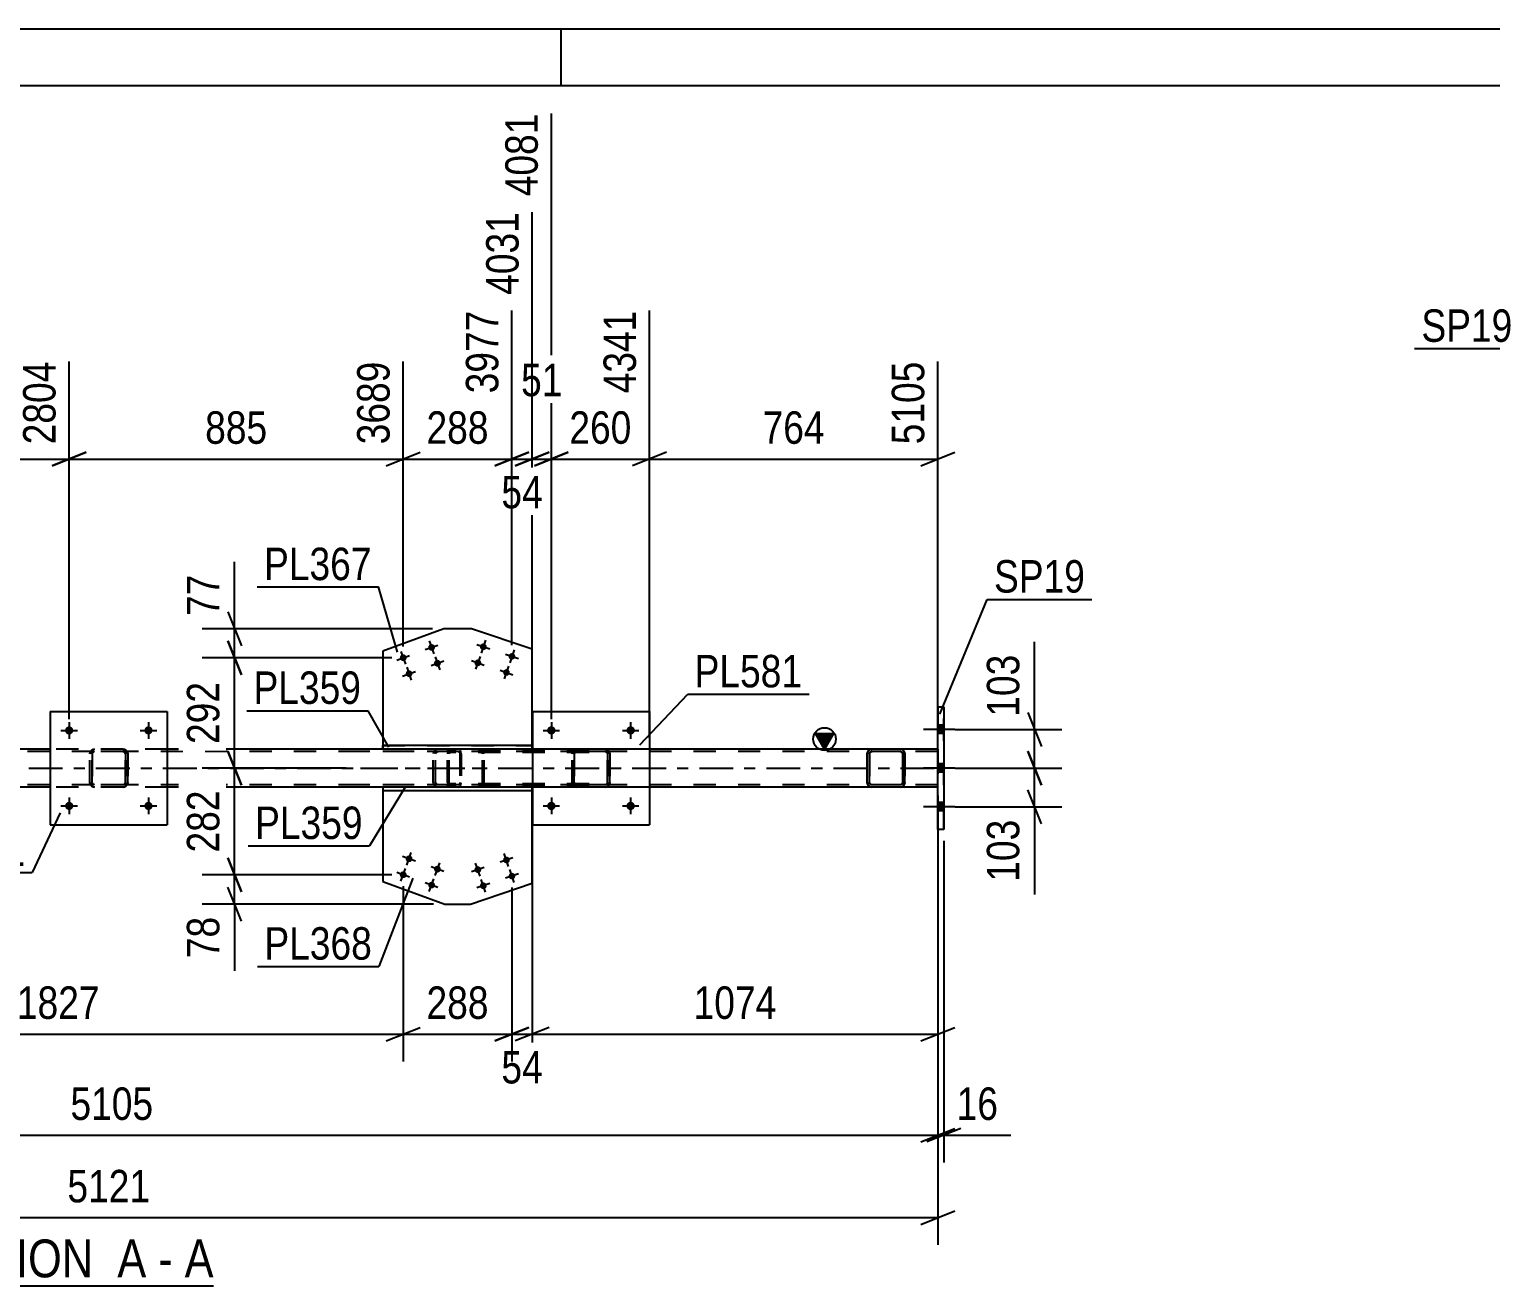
# Model space of a CAD drawing. Header units: millimetres. Extents: x 0 to 594, y 0 to 420.
# Drawn here: x 127 to 256.1, y 309.1 to 420 of the extents above; entities that cross this region are included whole.
import ezdxf

# ---------------------------------------------------------------- set-up
doc = ezdxf.new("R2010")
doc.units = ezdxf.units.MM
doc.linetypes.add('DXK_LINE_DOT2', pattern=[3.9198, 1.9599, -1.9599])
doc.linetypes.add('DXK_LINE_DOT3', pattern=[5.9187, 2.979, -0.9799, 0.9799, -0.9799])
doc.styles.add('Arial Narrow', font='ARIALN.TTF', dxfattribs={"height": 0.2})

# ---------------------------------------------------------------- blocks, each defined once
blk = doc.blocks.new('Unknown-570345727-1133')
at = {"color": 5, "linetype": 'Continuous'}
for p, q in [((594, 420), (0, 420)), ((174, 415), (174, 420)), ((589, 415), (5, 415))]:
    blk.add_line(p, q, dxfattribs=at)
blk = doc.blocks.new('Unknown-570345727-11 - 4270')
at = {"color": 6, "linetype": 'Continuous'}
blk.add_line((115.66, 309.05), (143.3, 309.05), dxfattribs=at)
at = {"color": 0, "linetype": 'Continuous'}
for points in [[(133.76, 309.8), (133.76, 313.3), (115.66, 313.3), (115.66, 309.8)], [(137.37, 309.8), (137.37, 313.3), (134.81, 313.3), (134.81, 309.8)], [(139.7, 309.8), (139.7, 313.3), (138.42, 313.3), (138.42, 309.8)], [(143.3, 309.8), (143.3, 313.3), (140.75, 313.3), (140.75, 309.8)]]:
    blk.add_wipeout(points, dxfattribs=at)
at = {"color": 7, "linetype": 'Continuous', "style": 'Arial Narrow'}
for s, p in [('SECTION ', (115.66, 309.8)), ('A', (134.81, 309.8)), ('A', (140.75, 309.8)), ('-', (138.42, 309.8))]:
    blk.add_text(s, height=3.34, dxfattribs=at).set_placement(p)
blk = doc.blocks.new('Bolt-570345727-4404 - 4270')
at = {"linetype": 'Continuous'}
for points in [[(173.49, 351.42, -1), (172.75, 351.42, -1)], [(180.49, 351.42, -1), (179.75, 351.42, -1)]]:
    blk.add_hatch(color=1, dxfattribs=at).paths.add_polyline_path(points)
at = {"color": 1, "linetype": 'Continuous'}
for p, q in [((172.39, 351.42), (173.85, 351.42)), ((173.12, 352.16), (173.12, 350.69)), ((179.39, 351.42), (180.85, 351.42)), ((180.12, 352.16), (180.12, 350.69))]:
    blk.add_line(p, q, dxfattribs=at)
blk = doc.blocks.new('Bolt-570345727-4339 - 4270')
at = {"linetype": 'Continuous'}
for points in [[(167.4, 365.38, -1), (166.83, 365.57, -1)], [(166.92, 363.96, -1), (166.35, 364.15, -1)], [(169.92, 364.53, -1), (169.36, 364.72, -1)], [(169.44, 363.11, -1), (168.88, 363.3, -1)]]:
    blk.add_hatch(color=1, dxfattribs=at).paths.add_polyline_path(points)
at = {"color": 1, "linetype": 'Continuous'}
for p, q in [((166.55, 365.67), (167.68, 365.29)), ((167.31, 366.05), (166.92, 364.91)), ((169.83, 365.19), (169.45, 364.06)), ((166.07, 364.25), (167.2, 363.86)), ((166.83, 364.62), (166.44, 363.49)), ((169.07, 364.82), (170.21, 364.43)), ((168.59, 363.4), (169.73, 363.01)), ((169.35, 363.77), (168.97, 362.64))]:
    blk.add_line(p, q, dxfattribs=at)
blk = doc.blocks.new('Bolt-570345727-4344 - 4270')
at = {"linetype": 'Continuous'}
for points in [[(130.92, 351.42, -1), (130.19, 351.42, -1)], [(137.92, 351.42, -1), (137.19, 351.42, -1)]]:
    blk.add_hatch(color=1, dxfattribs=at).paths.add_polyline_path(points)
at = {"color": 1, "linetype": 'Continuous'}
for p, q in [((129.82, 351.42), (131.29, 351.42)), ((130.55, 352.16), (130.55, 350.69)), ((136.82, 351.42), (138.29, 351.42)), ((137.55, 352.16), (137.55, 350.69))]:
    blk.add_line(p, q, dxfattribs=at)
blk = doc.blocks.new('Bolt-570345727-4338 - 4270')
at = {"linetype": 'Continuous'}
for points in [[(207.78, 357.81), (207.78, 358.54), (207.24, 358.54), (207.24, 357.81)], [(207.78, 357.81), (207.78, 358.54), (207.24, 358.54), (207.24, 357.81)], [(207.78, 357.81), (207.78, 358.54), (207.24, 358.54), (207.24, 357.81)], [(207.78, 354.39), (207.78, 355.13), (207.24, 355.13), (207.24, 354.39)], [(207.78, 354.39), (207.78, 355.13), (207.24, 355.13), (207.24, 354.39)], [(207.78, 350.98), (207.78, 351.71), (207.24, 351.71), (207.24, 350.98)], [(207.78, 350.98), (207.78, 351.71), (207.24, 351.71), (207.24, 350.98)], [(207.78, 350.98), (207.78, 351.71), (207.24, 351.71), (207.24, 350.98)]]:
    blk.add_hatch(color=1, dxfattribs=at).paths.add_polyline_path(points)
at = {"color": 1, "linetype": 'Continuous'}
for p, q in [((208.74, 358.18), (205.98, 358.18)), ((208.74, 358.18), (205.98, 358.18)), ((208.74, 358.18), (205.98, 358.18)), ((207.78, 358.54), (207.24, 358.54)), ((207.78, 358.54), (207.24, 358.54)), ((207.78, 358.54), (207.24, 358.54)), ((207.78, 357.81), (207.24, 357.81)), ((207.78, 357.81), (207.24, 357.81)), ((207.78, 357.81), (207.24, 357.81)), ((207.78, 355.13), (207.24, 355.13)), ((207.78, 355.13), (207.24, 355.13)), ((208.74, 354.76), (205.98, 354.76)), ((208.74, 354.76), (205.98, 354.76)), ((207.78, 354.39), (207.24, 354.39)), ((207.78, 354.39), (207.24, 354.39)), ((208.74, 351.34), (205.98, 351.34)), ((208.74, 351.34), (205.98, 351.34)), ((208.74, 351.34), (205.98, 351.34)), ((207.78, 351.71), (207.24, 351.71)), ((207.78, 351.71), (207.24, 351.71)), ((207.78, 351.71), (207.24, 351.71)), ((207.78, 350.98), (207.24, 350.98)), ((207.78, 350.98), (207.24, 350.98)), ((207.78, 350.98), (207.24, 350.98))]:
    blk.add_line(p, q, dxfattribs=at)
blk = doc.blocks.new('Part-570345727-4314 - 4270')
at = {"linetype": 'Continuous'}
blk.add_hatch(color=2, dxfattribs=at).paths.add_polyline_path([(197.24, 356.43), (196.44, 357.83), (198.04, 357.83)])
at = {"color": 2, "linetype": 'Continuous'}
for p, q in [((197.24, 356.43), (196.44, 357.83)), ((196.44, 357.83), (198.04, 357.83)), ((198.04, 357.83), (197.24, 356.43)), ((128.89, 356.43), (99.04, 356.43)), ((158.24, 356.43), (139.22, 356.43)), ((171.45, 356.43), (171.43, 356.43)), ((207.24, 356.43), (181.79, 356.43)), ((128.89, 353.09), (99.16, 353.09)), ((158.24, 353.09), (139.22, 353.09)), ((171.45, 353.09), (171.43, 353.09)), ((201.4, 353.09), (181.79, 353.09)), ((207.24, 353.09), (203.95, 353.09))]:
    blk.add_line(p, q, dxfattribs=at)
at = {"color": 7, "linetype": 'DXK_LINE_DOT2'}
for p, q in [((207.24, 356.23), (79.65, 356.23)), ((139.22, 356.43), (128.89, 356.43)), ((207.24, 356.43), (158.24, 356.43)), ((181.79, 356.43), (171.45, 356.43)), ((207.24, 353.21), (207.24, 356.43)), ((207.24, 356.43), (207.24, 356.43)), ((207.24, 356.43), (207.24, 356.4)), ((207.24, 356.4), (207.24, 356.31)), ((207.24, 353.09), (207.24, 356.31)), ((207.24, 353.31), (207.24, 356.23)), ((207.24, 356.23), (207.24, 356.23)), ((207.24, 356.21), (207.24, 356.23)), ((207.24, 356.21), (207.24, 353.29)), ((207.24, 353.29), (79.65, 353.29)), ((139.22, 353.09), (128.89, 353.09)), ((207.24, 353.09), (158.24, 353.09)), ((181.79, 353.09), (171.45, 353.09)), ((203.95, 353.09), (201.4, 353.09)), ((207.24, 353.29), (207.24, 353.31)), ((207.24, 353.29), (207.24, 353.29)), ((207.24, 353.12), (207.24, 353.21)), ((207.24, 353.09), (207.24, 353.12)), ((207.24, 353.09), (207.24, 353.09))]:
    blk.add_line(p, q, dxfattribs=at)
at = {"color": 7, "linetype": 'DXK_LINE_DOT3'}
blk.add_line((79.65, 354.76), (207.24, 354.76), dxfattribs=at)
at = {"color": 2, "linetype": 'Continuous'}
blk.add_circle((197.24, 357.33), 1, dxfattribs=at)
blk = doc.blocks.new('Bolt-570345727-4405 - 4270')
at = {"linetype": 'Continuous'}
for points in [[(173.49, 358.09, -1), (172.75, 358.09, -1)], [(180.49, 358.09, -1), (179.75, 358.09, -1)]]:
    blk.add_hatch(color=1, dxfattribs=at).paths.add_polyline_path(points)
at = {"color": 1, "linetype": 'Continuous'}
for p, q in [((173.12, 358.82), (173.12, 357.36)), ((180.12, 358.82), (180.12, 357.36)), ((172.39, 358.09), (173.85, 358.09)), ((179.39, 358.09), (180.85, 358.09))]:
    blk.add_line(p, q, dxfattribs=at)
blk = doc.blocks.new('Part-570345727-4334 - 4270')
at = {"color": 2, "linetype": 'Continuous'}
for p, q in [((158.24, 352.76), (158.24, 344.76)), ((171.43, 344.6), (171.43, 352.76)), ((158.24, 344.76), (163.73, 342.76)), ((165.97, 342.76), (171.43, 344.6)), ((163.73, 342.76), (165.97, 342.76))]:
    blk.add_line(p, q, dxfattribs=at)
at = {"color": 7, "linetype": 'DXK_LINE_DOT2'}
blk.add_line((171.43, 352.76), (158.24, 352.76), dxfattribs=at)
blk = doc.blocks.new('Part-570345727-4403 - 4270')
at = {"color": 2, "linetype": 'Continuous'}
for p, q in [((171.45, 359.76), (171.45, 349.76)), ((171.45, 359.76), (181.79, 359.76)), ((181.79, 359.76), (181.79, 349.76)), ((171.45, 349.76), (181.79, 349.76))]:
    blk.add_line(p, q, dxfattribs=at)
blk = doc.blocks.new('Bolt-570345727-4340 - 4270')
at = {"linetype": 'Continuous'}
for points in [[(166.35, 345.7, -1), (166.92, 345.89, -1)], [(168.88, 346.55, -1), (169.44, 346.75, -1)], [(166.83, 344.28, -1), (167.4, 344.47, -1)], [(169.36, 345.13, -1), (169.92, 345.32, -1)]]:
    blk.add_hatch(color=1, dxfattribs=at).paths.add_polyline_path(points)
at = {"color": 1, "linetype": 'Continuous'}
for p, q in [((169.35, 346.08), (168.97, 347.22)), ((167.2, 345.99), (166.07, 345.6)), ((166.83, 345.23), (166.44, 346.36)), ((169.73, 346.84), (168.59, 346.46)), ((169.83, 344.66), (169.45, 345.8)), ((167.68, 344.57), (166.55, 344.18)), ((167.31, 343.81), (166.92, 344.94)), ((170.21, 345.42), (169.07, 345.04))]:
    blk.add_line(p, q, dxfattribs=at)
blk = doc.blocks.new('Part-570345727-4398 - 4270')
at = {"color": 7, "linetype": 'DXK_LINE_DOT2'}
for p, q in [((174.95, 356.02), (174.98, 356.18)), ((174.98, 356.18), (174.95, 356.02)), ((175.15, 356.02), (175.17, 356.1)), ((175.17, 356.1), (175.15, 356.02)), ((175.17, 356.1), (175.21, 356.17)), ((175.21, 356.17), (175.17, 356.1)), ((175.2, 356.39), (175.35, 356.42)), ((175.35, 356.42), (175.2, 356.39)), ((175.21, 356.17), (175.28, 356.21)), ((175.28, 356.21), (175.21, 356.17)), ((175.35, 356.22), (175.28, 356.21)), ((177.89, 356.42), (175.35, 356.42)), ((177.89, 356.22), (175.35, 356.22)), ((177.89, 356.42), (178.04, 356.39)), ((178.04, 356.39), (177.89, 356.42)), ((177.89, 356.22), (177.96, 356.21)), ((177.96, 356.21), (178.03, 356.17)), ((178.03, 356.17), (177.96, 356.21)), ((178.03, 356.17), (178.07, 356.1)), ((178.07, 356.1), (178.03, 356.17)), ((178.07, 356.1), (178.09, 356.02)), ((178.09, 356.02), (178.07, 356.1)), ((178.26, 356.18), (178.29, 356.02)), ((178.29, 356.02), (178.26, 356.18)), ((174.95, 353.49), (174.95, 356.02)), ((174.95, 356.02), (174.95, 356.02)), ((174.95, 353.49), (174.95, 356.02)), ((175.15, 353.49), (175.15, 356.02)), ((175.15, 356.02), (175.15, 356.02)), ((175.15, 356.02), (175.15, 353.49)), ((178.09, 353.49), (178.09, 356.02)), ((178.09, 356.02), (178.09, 356.02)), ((178.09, 356.02), (178.09, 353.49)), ((178.29, 353.49), (178.29, 356.02)), ((178.29, 356.02), (178.29, 356.02)), ((178.29, 356.02), (178.29, 353.49)), ((174.95, 353.49), (174.95, 353.49)), ((174.98, 353.34), (174.95, 353.49)), ((174.95, 353.49), (174.98, 353.34)), ((175.15, 353.49), (175.15, 353.49)), ((175.17, 353.41), (175.15, 353.49)), ((175.15, 353.49), (175.17, 353.41)), ((175.21, 353.35), (175.17, 353.41)), ((175.17, 353.41), (175.21, 353.35)), ((175.35, 353.09), (175.2, 353.12)), ((175.2, 353.12), (175.35, 353.09)), ((175.28, 353.31), (175.21, 353.35)), ((175.21, 353.35), (175.28, 353.31)), ((175.35, 353.29), (175.28, 353.31)), ((177.89, 353.29), (175.35, 353.29)), ((177.89, 353.09), (175.35, 353.09)), ((177.96, 353.31), (177.89, 353.29)), ((178.04, 353.12), (177.89, 353.09)), ((177.89, 353.09), (178.04, 353.12)), ((178.03, 353.35), (177.96, 353.31)), ((177.96, 353.31), (178.03, 353.35)), ((178.07, 353.41), (178.03, 353.35)), ((178.03, 353.35), (178.07, 353.41)), ((178.09, 353.49), (178.07, 353.41)), ((178.07, 353.41), (178.09, 353.49)), ((178.09, 353.49), (178.09, 353.49)), ((178.29, 353.49), (178.26, 353.34)), ((178.26, 353.34), (178.29, 353.49)), ((178.29, 353.49), (178.29, 353.49))]:
    blk.add_line(p, q, dxfattribs=at)
at = {"color": 7, "linetype": 'DXK_LINE_DOT3'}
blk.add_line((176.62, 354.76), (176.62, 354.76), dxfattribs=at)
at = {"color": 7, "linetype": 'DXK_LINE_DOT2'}
for centre, start, end in [((175.35, 356.02), 112.5, 157.5), ((175.35, 356.02), 112.5, 157.5), ((177.89, 356.02), 22.5, 67.5), ((177.89, 356.02), 22.5, 67.5), ((175.35, 353.49), 202.5, 247.5), ((175.35, 353.49), 202.5, 247.5), ((177.89, 353.49), 292.5, 337.5), ((177.89, 353.49), 292.5, 337.5)]:
    blk.add_arc(centre, 0.4, start, end, dxfattribs=at)
blk = doc.blocks.new('Bolt-570345727-4341 - 4270')
at = {"linetype": 'Continuous'}
for points in [[(162.83, 365.52, -1), (162.27, 365.32, -1)], [(160.33, 364.61, -1), (159.76, 364.41, -1)], [(163.35, 364.12, -1), (162.78, 363.91, -1)], [(160.84, 363.2, -1), (160.28, 363, -1)]]:
    blk.add_hatch(color=1, dxfattribs=at).paths.add_polyline_path(points)
at = {"color": 1, "linetype": 'Continuous'}
for p, q in [((161.99, 365.22), (163.11, 365.63)), ((162.34, 365.99), (162.75, 364.86)), ((159.48, 364.3), (160.61, 364.71)), ((159.84, 365.07), (160.25, 363.94)), ((162.5, 363.81), (163.63, 364.22)), ((162.86, 364.58), (163.27, 363.45)), ((159.99, 362.89), (161.12, 363.3)), ((160.35, 363.66), (160.76, 362.54))]:
    blk.add_line(p, q, dxfattribs=at)
blk = doc.blocks.new('Bolt-570345727-4342 - 4270')
at = {"linetype": 'Continuous'}
for points in [[(160.28, 346.86, -1), (160.84, 346.65, -1)], [(162.78, 345.94, -1), (163.35, 345.74, -1)], [(159.76, 345.45, -1), (160.33, 345.24, -1)], [(162.27, 344.53, -1), (162.83, 344.33, -1)]]:
    blk.add_hatch(color=1, dxfattribs=at).paths.add_polyline_path(points)
at = {"color": 1, "linetype": 'Continuous'}
for p, q in [((160.35, 346.19), (160.76, 347.32)), ((159.84, 344.78), (160.25, 345.91)), ((161.12, 346.55), (159.99, 346.96)), ((163.63, 345.63), (162.5, 346.05)), ((162.86, 345.28), (163.27, 346.4)), ((160.61, 345.14), (159.48, 345.55)), ((163.11, 344.23), (161.99, 344.64)), ((162.34, 343.87), (162.75, 344.99))]:
    blk.add_line(p, q, dxfattribs=at)
blk = doc.blocks.new('Bolt-570345727-4343 - 4270')
at = {"linetype": 'Continuous'}
for points in [[(130.92, 358.09, -1), (130.19, 358.09, -1)], [(137.92, 358.09, -1), (137.19, 358.09, -1)]]:
    blk.add_hatch(color=1, dxfattribs=at).paths.add_polyline_path(points)
at = {"color": 1, "linetype": 'Continuous'}
for p, q in [((130.55, 358.82), (130.55, 357.36)), ((137.55, 358.82), (137.55, 357.36)), ((129.82, 358.09), (131.29, 358.09)), ((136.82, 358.09), (138.29, 358.09))]:
    blk.add_line(p, q, dxfattribs=at)
blk = doc.blocks.new('Part-570345727-4356 - 4270')
at = {"color": 2, "linetype": 'Continuous'}
for p, q in [((201.04, 356.18), (201.01, 356.02)), ((201.21, 356.02), (201.22, 356.1)), ((201.22, 356.1), (201.26, 356.17)), ((201.41, 356.42), (201.25, 356.39)), ((201.26, 356.17), (201.33, 356.21)), ((201.33, 356.21), (201.41, 356.22)), ((203.94, 356.42), (201.41, 356.42)), ((203.94, 356.22), (201.41, 356.22)), ((204.09, 356.39), (203.94, 356.42)), ((203.94, 356.22), (204.02, 356.21)), ((204.02, 356.21), (204.08, 356.17)), ((204.08, 356.17), (204.12, 356.1)), ((204.12, 356.1), (204.14, 356.02)), ((204.34, 356.02), (204.31, 356.18)), ((201.01, 353.49), (201.01, 356.02)), ((201.01, 356.02), (201.01, 356.02)), ((201.21, 353.49), (201.21, 356.02)), ((201.21, 356.02), (201.21, 356.02)), ((204.14, 353.49), (204.14, 356.02)), ((204.14, 356.02), (204.14, 356.02)), ((204.34, 353.49), (204.34, 356.02)), ((204.34, 356.02), (204.34, 356.02)), ((201.01, 353.49), (201.01, 353.49)), ((201.01, 353.49), (201.04, 353.34)), ((201.21, 353.49), (201.21, 353.49)), ((201.22, 353.41), (201.21, 353.49)), ((201.26, 353.35), (201.22, 353.41)), ((201.25, 353.12), (201.41, 353.09)), ((201.33, 353.31), (201.26, 353.35)), ((201.41, 353.29), (201.33, 353.31)), ((203.94, 353.29), (201.41, 353.29)), ((203.94, 353.09), (201.41, 353.09)), ((204.02, 353.31), (203.94, 353.29)), ((203.94, 353.09), (204.09, 353.12)), ((204.08, 353.35), (204.02, 353.31)), ((204.12, 353.41), (204.08, 353.35)), ((204.14, 353.49), (204.12, 353.41)), ((204.14, 353.49), (204.14, 353.49)), ((204.31, 353.34), (204.34, 353.49)), ((204.34, 353.49), (204.34, 353.49))]:
    blk.add_line(p, q, dxfattribs=at)
at = {"color": 7, "linetype": 'DXK_LINE_DOT2'}
for p, q in [((201.01, 356.02), (201.04, 356.18)), ((201.22, 356.1), (201.21, 356.02)), ((201.26, 356.17), (201.22, 356.1)), ((201.25, 356.39), (201.41, 356.42)), ((201.33, 356.21), (201.26, 356.17)), ((201.33, 356.21), (201.33, 356.21)), ((203.94, 356.42), (204.09, 356.39)), ((203.94, 356.22), (203.94, 356.22)), ((204.08, 356.17), (204.02, 356.21)), ((204.12, 356.1), (204.08, 356.17)), ((204.14, 356.02), (204.12, 356.1)), ((204.31, 356.18), (204.34, 356.02)), ((201.01, 353.49), (201.01, 356.02)), ((201.21, 356.02), (201.21, 353.49)), ((204.14, 356.02), (204.14, 353.49)), ((204.34, 356.02), (204.34, 353.49)), ((201.04, 353.34), (201.01, 353.49)), ((201.21, 353.49), (201.22, 353.41)), ((201.22, 353.41), (201.26, 353.35)), ((201.41, 353.09), (201.25, 353.12)), ((201.26, 353.35), (201.33, 353.31)), ((201.33, 353.31), (201.33, 353.31)), ((203.94, 353.29), (203.94, 353.29)), ((204.09, 353.12), (203.94, 353.09)), ((204.02, 353.31), (204.08, 353.35)), ((204.08, 353.35), (204.12, 353.41)), ((204.12, 353.41), (204.14, 353.49)), ((204.34, 353.49), (204.31, 353.34))]:
    blk.add_line(p, q, dxfattribs=at)
at = {"color": 2, "linetype": 'Continuous'}
for centre, start, end in [((201.41, 356.02), 112.5, 157.5), ((203.94, 356.02), 22.5, 67.5), ((201.41, 353.49), 202.5, 247.5), ((203.94, 353.49), 292.5, 337.5)]:
    blk.add_arc(centre, 0.4, start, end, dxfattribs=at)
at = {"color": 7, "linetype": 'DXK_LINE_DOT2'}
for centre, start, end in [((201.41, 356.02), 112.5, 157.5), ((203.94, 356.02), 22.5, 67.5), ((201.41, 353.49), 202.5, 247.5), ((203.94, 353.49), 292.5, 337.5)]:
    blk.add_arc(centre, 0.4, start, end, dxfattribs=at)
blk = doc.blocks.new('Part-570345727-4361 - 4270')
at = {"color": 2, "linetype": 'Continuous'}
for p, q in [((163.64, 367.06), (158.24, 365.09)), ((166.07, 367.06), (163.64, 367.06)), ((171.43, 365.25), (166.07, 367.06)), ((171.43, 356.76), (171.43, 365.25)), ((158.24, 365.09), (158.24, 356.76))]:
    blk.add_line(p, q, dxfattribs=at)
at = {"color": 7, "linetype": 'DXK_LINE_DOT2'}
blk.add_line((158.24, 356.76), (171.43, 356.76), dxfattribs=at)
blk = doc.blocks.new('Part-570345727-4366 - 4270')
at = {"color": 2, "linetype": 'Continuous'}
for p, q in [((158.24, 356.43), (158.24, 356.76)), ((158.24, 356.76), (158.24, 356.76)), ((171.43, 356.76), (158.24, 356.76)), ((158.24, 356.43), (158.24, 356.43)), ((171.43, 356.43), (158.24, 356.43)), ((171.43, 356.76), (171.43, 356.43))]:
    blk.add_line(p, q, dxfattribs=at)
at = {"color": 7, "linetype": 'DXK_LINE_DOT2'}
for p, q in [((158.24, 356.76), (158.24, 356.43)), ((158.24, 356.76), (158.24, 356.76)), ((158.24, 356.43), (158.24, 356.43)), ((171.43, 356.43), (171.43, 356.76))]:
    blk.add_line(p, q, dxfattribs=at)
blk = doc.blocks.new('Part-570345727-4371 - 4270')
at = {"color": 2, "linetype": 'Continuous'}
for p, q in [((171.43, 353.09), (158.24, 353.09)), ((158.24, 353.09), (158.24, 352.76)), ((171.43, 352.76), (158.24, 352.76)), ((171.43, 353.09), (171.43, 353.09)), ((171.43, 353.09), (171.43, 352.76)), ((171.43, 352.76), (171.43, 352.76))]:
    blk.add_line(p, q, dxfattribs=at)
at = {"color": 7, "linetype": 'DXK_LINE_DOT2'}
for p, q in [((158.24, 353.09), (158.24, 352.76)), ((171.43, 352.76), (171.43, 353.09))]:
    blk.add_line(p, q, dxfattribs=at)
blk = doc.blocks.new('Part-570345727-4376 - 4270')
at = {"color": 2, "linetype": 'Continuous'}
for p, q in [((128.89, 359.76), (128.89, 349.76)), ((128.89, 359.76), (139.22, 359.76)), ((139.22, 359.76), (139.22, 349.76)), ((128.89, 349.76), (139.22, 349.76))]:
    blk.add_line(p, q, dxfattribs=at)
blk = doc.blocks.new('Part-570345727-4377 - 4270')
at = {"color": 7, "linetype": 'DXK_LINE_DOT2'}
for p, q in [((132.39, 356.02), (132.42, 356.18)), ((132.42, 356.18), (132.39, 356.02)), ((132.59, 356.02), (132.6, 356.1)), ((132.6, 356.1), (132.59, 356.02)), ((132.6, 356.1), (132.64, 356.17)), ((132.64, 356.17), (132.6, 356.1)), ((132.63, 356.39), (132.79, 356.42)), ((132.79, 356.42), (132.63, 356.39)), ((132.64, 356.17), (132.71, 356.21)), ((132.71, 356.21), (132.64, 356.17)), ((132.79, 356.22), (132.71, 356.21)), ((135.32, 356.42), (132.79, 356.42)), ((135.32, 356.22), (132.79, 356.22)), ((135.32, 356.42), (135.47, 356.39)), ((135.47, 356.39), (135.32, 356.42)), ((135.32, 356.22), (135.4, 356.21)), ((135.4, 356.21), (135.46, 356.17)), ((135.46, 356.17), (135.4, 356.21)), ((135.46, 356.17), (135.5, 356.1)), ((135.5, 356.1), (135.46, 356.17)), ((135.5, 356.1), (135.52, 356.02)), ((135.52, 356.02), (135.5, 356.1)), ((135.69, 356.18), (135.72, 356.02)), ((135.72, 356.02), (135.69, 356.18)), ((132.39, 353.49), (132.39, 356.02)), ((132.39, 356.02), (132.39, 356.02)), ((132.39, 353.49), (132.39, 356.02)), ((132.59, 353.49), (132.59, 356.02)), ((132.59, 356.02), (132.59, 356.02)), ((132.59, 356.02), (132.59, 353.49)), ((135.52, 353.49), (135.52, 356.02)), ((135.52, 356.02), (135.52, 356.02)), ((135.52, 356.02), (135.52, 353.49)), ((135.72, 353.49), (135.72, 356.02)), ((135.72, 356.02), (135.72, 356.02)), ((135.72, 356.02), (135.72, 353.49)), ((132.39, 353.49), (132.39, 353.49)), ((132.42, 353.34), (132.39, 353.49)), ((132.39, 353.49), (132.42, 353.34)), ((132.59, 353.49), (132.59, 353.49)), ((132.6, 353.41), (132.59, 353.49)), ((132.59, 353.49), (132.6, 353.41)), ((132.64, 353.35), (132.6, 353.41)), ((132.6, 353.41), (132.64, 353.35)), ((132.79, 353.09), (132.63, 353.12)), ((132.63, 353.12), (132.79, 353.09)), ((132.71, 353.31), (132.64, 353.35)), ((132.64, 353.35), (132.71, 353.31)), ((132.79, 353.29), (132.71, 353.31)), ((135.32, 353.29), (132.79, 353.29)), ((135.32, 353.09), (132.79, 353.09)), ((135.4, 353.31), (135.32, 353.29)), ((135.47, 353.12), (135.32, 353.09)), ((135.32, 353.09), (135.47, 353.12)), ((135.46, 353.35), (135.4, 353.31)), ((135.4, 353.31), (135.46, 353.35)), ((135.5, 353.41), (135.46, 353.35)), ((135.46, 353.35), (135.5, 353.41)), ((135.52, 353.49), (135.5, 353.41)), ((135.5, 353.41), (135.52, 353.49)), ((135.52, 353.49), (135.52, 353.49)), ((135.72, 353.49), (135.69, 353.34)), ((135.69, 353.34), (135.72, 353.49)), ((135.72, 353.49), (135.72, 353.49))]:
    blk.add_line(p, q, dxfattribs=at)
at = {"color": 7, "linetype": 'DXK_LINE_DOT3'}
blk.add_line((134.05, 354.76), (134.05, 354.76), dxfattribs=at)
at = {"color": 7, "linetype": 'DXK_LINE_DOT2'}
for centre, start, end in [((132.79, 356.02), 112.5, 157.5), ((132.79, 356.02), 112.5, 157.5), ((135.32, 356.02), 22.5, 67.5), ((135.32, 356.02), 22.5, 67.5), ((132.79, 353.49), 202.5, 247.5), ((132.79, 353.49), 202.5, 247.5), ((135.32, 353.49), 292.5, 337.5), ((135.32, 353.49), 292.5, 337.5)]:
    blk.add_arc(centre, 0.4, start, end, dxfattribs=at)
blk = doc.blocks.new('Part-570345727-4383 - 4270')
at = {"color": 7, "linetype": 'DXK_LINE_DOT2'}
for p, q in [((163.96, 356.1), (163.94, 356.02)), ((163.97, 356.12), (163.96, 356.1)), ((164.1, 356.07), (164.13, 356.11)), ((164.23, 356.28), (164.12, 356.26)), ((164.13, 356.11), (164.17, 356.14)), ((164.17, 356.14), (164.23, 356.15)), ((176.46, 356.28), (164.23, 356.28)), ((176.46, 356.15), (164.23, 356.15)), ((167.01, 356.26), (166.91, 356.28)), ((166.91, 356.15), (166.96, 356.14)), ((166.96, 356.14), (167.01, 356.11)), ((167.01, 356.11), (167.04, 356.07)), ((167.17, 356.1), (167.17, 356.12)), ((167.19, 356.02), (167.17, 356.1)), ((163.94, 353.5), (163.94, 356.02)), ((164.09, 356.02), (164.1, 356.07)), ((164.09, 353.5), (164.09, 356.02)), ((167.04, 356.07), (167.05, 356.02)), ((167.05, 353.5), (167.05, 356.02)), ((167.19, 353.5), (167.19, 356.02)), ((163.94, 353.5), (163.97, 353.4)), ((164.1, 353.45), (164.09, 353.5)), ((164.13, 353.41), (164.1, 353.45)), ((164.12, 353.25), (164.23, 353.23)), ((164.17, 353.38), (164.13, 353.41)), ((164.23, 353.37), (164.17, 353.38)), ((176.46, 353.37), (164.23, 353.37)), ((176.46, 353.23), (164.23, 353.23)), ((166.96, 353.38), (166.91, 353.37)), ((166.91, 353.23), (167.01, 353.25)), ((167.01, 353.41), (166.96, 353.38)), ((167.04, 353.45), (167.01, 353.41)), ((167.05, 353.5), (167.04, 353.45)), ((167.17, 353.4), (167.19, 353.5))]:
    blk.add_line(p, q, dxfattribs=at)
for centre, start, end in [((164.22, 356.01), 110.7583, 155.68), ((164.22, 353.51), 204.32, 249.2417), ((166.92, 353.51), 290.7583, 335.68)]:
    blk.add_arc(centre, 0.276, start, end, dxfattribs=at)
blk = doc.blocks.new('Part-570345727-4390 - 4270')
at = {"color": 2, "linetype": 'Continuous'}
for p, q in [((207.24, 360.18), (207.24, 360.18)), ((207.24, 360.18), (207.78, 360.18)), ((207.24, 349.34), (207.24, 360.18)), ((207.78, 360.18), (207.78, 349.34)), ((207.24, 349.34), (207.24, 349.34)), ((207.78, 349.34), (207.24, 349.34))]:
    blk.add_line(p, q, dxfattribs=at)
at = {"color": 7, "linetype": 'DXK_LINE_DOT2'}
for p, q in [((207.24, 360.18), (207.24, 349.34)), ((207.78, 349.34), (207.78, 360.18))]:
    blk.add_line(p, q, dxfattribs=at)
blk = doc.blocks.new('Part-570345727-4397 - 4270')
at = {"color": 7, "linetype": 'DXK_LINE_DOT2'}
for p, q in [((164.93, 356.43), (154.93, 356.43)), ((164.93, 356.23), (154.93, 356.23)), ((162.72, 356.17), (162.69, 356.03)), ((162.73, 356.18), (162.72, 356.17)), ((162.9, 356.03), (162.92, 356.1)), ((162.92, 356.1), (162.97, 356.17)), ((163.11, 356.43), (162.95, 356.4)), ((162.97, 356.17), (163.03, 356.21)), ((163.03, 356.21), (163.11, 356.23)), ((163.94, 356.43), (163.94, 356.23)), ((165.01, 356.4), (164.93, 356.43)), ((164.93, 356.23), (164.97, 356.21)), ((164.97, 356.21), (165.01, 356.17)), ((165.09, 356.31), (165.01, 356.4)), ((165.01, 356.17), (165.03, 356.1)), ((165.03, 356.1), (165.04, 356.03)), ((165.13, 356.18), (165.09, 356.31)), ((165.15, 356.03), (165.13, 356.18)), ((162.69, 353.49), (162.69, 356.03)), ((162.9, 353.49), (162.9, 356.03)), ((165.04, 356.03), (165.04, 353.49)), ((165.15, 356.03), (165.15, 353.49)), ((164.93, 353.29), (154.93, 353.29)), ((164.93, 353.09), (154.93, 353.09)), ((162.69, 353.49), (162.73, 353.34)), ((162.92, 353.42), (162.9, 353.49)), ((162.97, 353.35), (162.92, 353.42)), ((162.95, 353.12), (163.11, 353.09)), ((163.03, 353.31), (162.97, 353.35)), ((163.11, 353.29), (163.03, 353.31)), ((163.94, 353.09), (163.94, 353.29)), ((164.97, 353.31), (164.93, 353.29)), ((164.93, 353.09), (165.01, 353.12)), ((165.01, 353.35), (164.97, 353.31)), ((165.03, 353.42), (165.01, 353.35)), ((165.01, 353.12), (165.09, 353.21)), ((165.04, 353.49), (165.03, 353.42)), ((165.09, 353.21), (165.13, 353.34)), ((165.13, 353.34), (165.15, 353.49))]:
    blk.add_line(p, q, dxfattribs=at)
at = {"color": 7, "linetype": 'DXK_LINE_DOT3'}
blk.add_line((156.26, 354.76), (167.19, 354.76), dxfattribs=at)
at = {"color": 7, "linetype": 'DXK_LINE_DOT2'}
for centre, start, end in [((163.1, 356.01), 111.1941, 156.1506), ((163.1, 353.51), 203.8494, 248.8059)]:
    blk.add_arc(centre, 0.41, start, end, dxfattribs=at)
blk = doc.blocks.new('StraightDimension-570345727-4458 - 4270')
at = {"color": 7, "linetype": 'Continuous'}
for p, q in [((144.56, 366.01), (145.76, 363.01)), ((159.04, 364.51), (142.31, 364.51)), ((145.16, 354.76), (145.16, 364.51)), ((145.76, 353.26), (144.56, 356.26)), ((155.01, 354.76), (142.31, 354.76))]:
    blk.add_line(p, q, dxfattribs=at)
at = {"color": 0}
blk.add_wipeout([(144.41, 362.98), (140.21, 362.98), (140.21, 356.29), (144.41, 356.29)], dxfattribs=at)
at = {"color": 3, "style": 'Arial Narrow'}
blk.add_text('292', height=2.863, rotation=90.0002, dxfattribs=at).set_placement((143.81, 356.89))
blk = doc.blocks.new('StraightDimension-570345727-4466 - 4270')
at = {"color": 7, "linetype": 'Continuous'}
for p, q in [((145.16, 367.06), (145.16, 372.97)), ((145.16, 367.06), (145.16, 372.97)), ((144.56, 368.56), (145.76, 365.56)), ((162.64, 367.06), (142.31, 367.06)), ((145.16, 364.51), (145.16, 367.06)), ((145.76, 363.01), (144.56, 366.01)), ((159.04, 364.51), (142.31, 364.51))]:
    blk.add_line(p, q, dxfattribs=at)
at = {"color": 0}
blk.add_wipeout([(144.41, 372.44), (140.21, 372.44), (140.21, 367.59), (144.41, 367.59)], dxfattribs=at)
at = {"color": 3, "style": 'Arial Narrow'}
blk.add_text('77', height=2.863, rotation=90.0002, dxfattribs=at).set_placement((143.81, 368.19))
blk = doc.blocks.new('StraightDimension-570345727-4422 - 4270')
at = {"color": 7, "linetype": 'Continuous'}
for p, q in [((215.78, 358.18), (215.78, 365.91)), ((215.78, 358.18), (215.78, 365.91)), ((215.18, 359.68), (216.38, 356.68)), ((208.78, 358.18), (218.18, 358.18)), ((215.78, 354.76), (215.78, 358.18)), ((216.38, 353.26), (215.18, 356.26)), ((208.78, 354.76), (218.18, 354.76))]:
    blk.add_line(p, q, dxfattribs=at)
at = {"color": 0}
blk.add_wipeout([(215.03, 365.39), (210.83, 365.39), (210.83, 358.7), (215.03, 358.7)], dxfattribs=at)
at = {"color": 3, "style": 'Arial Narrow'}
blk.add_text('103', height=2.863, rotation=90.0002, dxfattribs=at).set_placement((214.43, 359.3))
blk = doc.blocks.new('StraightDimension-570345727-4430 - 4270')
at = {"color": 7, "linetype": 'Continuous'}
for p, q in [((215.18, 356.26), (216.38, 353.26)), ((208.78, 354.76), (218.18, 354.76)), ((215.78, 351.34), (215.78, 354.76)), ((216.38, 349.84), (215.18, 352.84)), ((208.78, 351.34), (218.18, 351.34)), ((215.78, 351.34), (215.78, 343.61)), ((215.78, 351.34), (215.78, 343.61))]:
    blk.add_line(p, q, dxfattribs=at)
at = {"color": 0}
blk.add_wipeout([(215.03, 350.82), (210.83, 350.82), (210.83, 344.13), (215.03, 344.13)], dxfattribs=at)
at = {"color": 3, "style": 'Arial Narrow'}
blk.add_text('103', height=2.863, rotation=90.0002, dxfattribs=at).set_placement((214.43, 344.73))
blk = doc.blocks.new('StraightDimension-570345727-4439 - 4270')
at = {"color": 7, "linetype": 'Continuous'}
for p, q in [((144.56, 346.84), (145.76, 343.84)), ((159.04, 345.34), (142.31, 345.34)), ((145.16, 342.76), (145.16, 345.34)), ((145.76, 341.26), (144.56, 344.26)), ((162.73, 342.76), (142.31, 342.76)), ((145.16, 342.76), (145.16, 336.85)), ((145.16, 342.76), (145.16, 336.85))]:
    blk.add_line(p, q, dxfattribs=at)
at = {"color": 0}
blk.add_wipeout([(144.41, 342.23), (140.21, 342.23), (140.21, 337.38), (144.41, 337.38)], dxfattribs=at)
at = {"color": 3, "style": 'Arial Narrow'}
blk.add_text('78', height=2.863, rotation=90.0002, dxfattribs=at).set_placement((143.81, 337.98))
blk = doc.blocks.new('StraightDimension-570345727-4449 - 4270')
at = {"color": 7, "linetype": 'Continuous'}
for p, q in [((144.56, 356.26), (145.76, 353.26)), ((155.01, 354.76), (142.31, 354.76)), ((145.16, 345.34), (145.16, 354.76)), ((145.76, 343.84), (144.56, 346.84)), ((159.04, 345.34), (142.31, 345.34))]:
    blk.add_line(p, q, dxfattribs=at)
at = {"color": 0}
blk.add_wipeout([(144.41, 353.39), (140.21, 353.39), (140.21, 346.71), (144.41, 346.71)], dxfattribs=at)
at = {"color": 3, "style": 'Arial Narrow'}
blk.add_text('282', height=2.863, rotation=90.0002, dxfattribs=at).set_placement((143.81, 347.31))
blk = doc.blocks.new('StraightDimension-570345727-4524 - 4270')
at = {"color": 7, "linetype": 'Continuous'}
for p, q in [((207.24, 348.34), (207.24, 312.67)), ((60.88, 315.07), (207.24, 315.07)), ((205.74, 314.47), (208.74, 315.67))]:
    blk.add_line(p, q, dxfattribs=at)
at = {"color": 0}
blk.add_wipeout([(138.32, 315.82), (138.32, 320.02), (129.8, 320.02), (129.8, 315.82)], dxfattribs=at)
at = {"color": 3, "style": 'Arial Narrow'}
blk.add_text('5121', height=2.863, dxfattribs=at).set_placement((130.4, 316.42))
blk = doc.blocks.new('StraightDimension-570345727-4587 - 4270')
at = {"color": 7, "linetype": 'Continuous'}
for p, q in [((171.43, 351.76), (171.43, 328.87)), ((207.24, 352.09), (207.24, 328.87)), ((172.93, 331.87), (169.93, 330.67)), ((205.74, 330.67), (208.74, 331.87)), ((171.43, 331.27), (207.24, 331.27))]:
    blk.add_line(p, q, dxfattribs=at)
at = {"color": 0}
blk.add_wipeout([(193.6, 332.02), (193.6, 336.22), (185.08, 336.22), (185.08, 332.02)], dxfattribs=at)
at = {"color": 3, "style": 'Arial Narrow'}
blk.add_text('1074', height=2.863, dxfattribs=at).set_placement((185.68, 332.62))
blk = doc.blocks.new('StraightDimension-570345727-4591 - 4270')
at = {"color": 7, "linetype": 'Continuous'}
for p, q in [((171.43, 351.76), (171.43, 328.42)), ((169.64, 344.23), (169.64, 328.42)), ((168.14, 330.67), (171.14, 331.87)), ((172.93, 331.87), (169.93, 330.67)), ((169.64, 331.27), (171.43, 331.27))]:
    blk.add_line(p, q, dxfattribs=at)
at = {"color": 0}
blk.add_wipeout([(172.97, 326.32), (172.97, 330.52), (168.11, 330.52), (168.11, 326.32)], dxfattribs=at)
at = {"color": 3, "style": 'Arial Narrow'}
blk.add_text('54', height=2.863, dxfattribs=at).set_placement((168.71, 326.92))
blk = doc.blocks.new('StraightDimension-570345727-4597 - 4270')
at = {"color": 7, "linetype": 'Continuous'}
for p, q in [((160.04, 344.34), (160.04, 328.87)), ((169.64, 344.23), (169.64, 328.87)), ((158.54, 330.67), (161.54, 331.87)), ((171.14, 331.87), (168.14, 330.67)), ((160.04, 331.27), (169.64, 331.27))]:
    blk.add_line(p, q, dxfattribs=at)
at = {"color": 0}
blk.add_wipeout([(168.18, 332.02), (168.18, 336.22), (161.5, 336.22), (161.5, 332.02)], dxfattribs=at)
at = {"color": 3, "style": 'Arial Narrow'}
blk.add_text('288', height=2.863, dxfattribs=at).set_placement((162.1, 332.62))
blk = doc.blocks.new('StraightDimension-570345727-4605 - 4270')
at = {"color": 7, "linetype": 'Continuous'}
for p, q in [((99.16, 351.76), (99.16, 328.87)), ((160.04, 344.34), (160.04, 328.87)), ((100.66, 331.87), (97.66, 330.67)), ((158.54, 330.67), (161.54, 331.87)), ((99.16, 331.27), (160.04, 331.27))]:
    blk.add_line(p, q, dxfattribs=at)
at = {"color": 0}
blk.add_wipeout([(133.86, 332.02), (133.86, 336.22), (125.34, 336.22), (125.34, 332.02)], dxfattribs=at)
at = {"color": 3, "style": 'Arial Narrow'}
blk.add_text('1827', height=2.863, dxfattribs=at).set_placement((125.94, 332.62))
blk = doc.blocks.new('StraightDimension-570345727-6638 - 4270')
at = {"color": 7, "linetype": 'Continuous'}
for p, q in [((207.24, 348.34), (207.24, 319.95)), ((207.78, 348.34), (207.78, 319.95)), ((205.74, 321.75), (208.74, 322.95)), ((209.28, 322.95), (206.28, 321.75)), ((207.24, 322.35), (207.78, 322.35)), ((207.78, 322.35), (213.68, 322.35)), ((207.78, 322.35), (213.68, 322.35))]:
    blk.add_line(p, q, dxfattribs=at)
at = {"color": 0}
blk.add_wipeout([(213.16, 323.1), (213.16, 327.3), (208.3, 327.3), (208.3, 323.1)], dxfattribs=at)
at = {"color": 3, "style": 'Arial Narrow'}
blk.add_text('16', height=2.863, dxfattribs=at).set_placement((208.9, 323.7))
blk = doc.blocks.new('StraightDimension-570345727-6639 - 4270')
at = {"color": 7, "linetype": 'Continuous'}
for p, q in [((207.24, 348.34), (207.24, 319.95)), ((205.74, 321.75), (208.74, 322.95)), ((61.41, 322.35), (207.24, 322.35))]:
    blk.add_line(p, q, dxfattribs=at)
at = {"color": 0}
blk.add_wipeout([(138.58, 323.1), (138.58, 327.3), (130.07, 327.3), (130.07, 323.1)], dxfattribs=at)
at = {"color": 3, "style": 'Arial Narrow'}
blk.add_text('5105', height=2.863, dxfattribs=at).set_placement((130.67, 323.7))
blk = doc.blocks.new('StraightDimension-570345727-9437 - 4270')
at = {"color": 7, "linetype": 'Continuous'}
for p, q in [((181.79, 357.43), (181.79, 395.16)), ((207.24, 357.43), (207.24, 390.66)), ((183.29, 382.65), (180.29, 381.45)), ((181.79, 382.05), (207.24, 382.05)), ((205.74, 381.45), (208.74, 382.65))]:
    blk.add_line(p, q, dxfattribs=at)
at = {"color": 0}
blk.add_wipeout([(197.86, 382.8), (197.86, 387), (191.17, 387), (191.17, 382.8)], dxfattribs=at)
at = {"color": 3, "style": 'Arial Narrow'}
blk.add_text('764', height=2.863, dxfattribs=at).set_placement((191.77, 383.4))
at = {"color": 0, "linetype": 'Continuous'}
blk.add_wipeout([(206.64, 391.26), (202.44, 391.26), (202.44, 382.75), (206.64, 382.75)], dxfattribs=at)
at = {"color": 3, "linetype": 'Continuous', "style": 'Arial Narrow'}
blk.add_text('5105', height=2.863, rotation=90.0002, dxfattribs=at).set_placement((206.04, 383.35))
blk = doc.blocks.new('StraightDimension-570345727-9438 - 4270')
at = {"color": 7, "linetype": 'Continuous'}
for p, q in [((173.12, 359.09), (173.12, 412.56)), ((181.79, 357.43), (181.79, 395.16)), ((171.62, 381.45), (174.62, 382.65)), ((173.12, 382.05), (181.79, 382.05)), ((183.29, 382.65), (180.29, 381.45))]:
    blk.add_line(p, q, dxfattribs=at)
at = {"color": 0}
blk.add_wipeout([(180.8, 382.8), (180.8, 387), (174.11, 387), (174.11, 382.8)], dxfattribs=at)
at = {"color": 3, "style": 'Arial Narrow'}
blk.add_text('260', height=2.863, dxfattribs=at).set_placement((174.71, 383.4))
at = {"color": 0, "linetype": 'Continuous'}
blk.add_wipeout([(181.19, 395.76), (176.99, 395.76), (176.99, 387.25), (181.19, 387.25)], dxfattribs=at)
at = {"color": 3, "linetype": 'Continuous', "style": 'Arial Narrow'}
blk.add_text('4341', height=2.863, rotation=90.0002, dxfattribs=at).set_placement((180.59, 387.85))
blk = doc.blocks.new('StraightDimension-570345727-9439 - 4270')
at = {"color": 7, "linetype": 'Continuous'}
for p, q in [((173.12, 359.09), (173.12, 412.56)), ((171.43, 357.76), (171.43, 403.86)), ((169.93, 381.45), (172.93, 382.65)), ((171.43, 382.05), (173.12, 382.05)), ((174.62, 382.65), (171.62, 381.45))]:
    blk.add_line(p, q, dxfattribs=at)
at = {"color": 0, "linetype": 'Continuous'}
blk.add_wipeout([(172.52, 413.16), (168.32, 413.16), (168.32, 404.65), (172.52, 404.65)], dxfattribs=at)
at = {"color": 0}
blk.add_wipeout([(174.71, 387), (174.71, 391.2), (169.85, 391.2), (169.85, 387)], dxfattribs=at)
at = {"color": 3, "linetype": 'Continuous', "style": 'Arial Narrow'}
blk.add_text('4081', height=2.863, rotation=90.0002, dxfattribs=at).set_placement((171.92, 405.25))
at = {"color": 3, "style": 'Arial Narrow'}
blk.add_text('51', height=2.863, dxfattribs=at).set_placement((170.45, 387.6))
blk = doc.blocks.new('StraightDimension-570345727-9440 - 4270')
at = {"color": 7, "linetype": 'Continuous'}
for p, q in [((171.43, 357.76), (171.43, 403.86)), ((169.64, 365.62), (169.64, 395.16)), ((168.14, 381.45), (171.14, 382.65)), ((169.64, 382.05), (171.43, 382.05)), ((172.93, 382.65), (169.93, 381.45))]:
    blk.add_line(p, q, dxfattribs=at)
at = {"color": 0, "linetype": 'Continuous'}
blk.add_wipeout([(170.83, 404.46), (166.63, 404.46), (166.63, 395.95), (170.83, 395.95)], dxfattribs=at)
at = {"color": 0}
blk.add_wipeout([(172.97, 377.1), (172.97, 381.3), (168.11, 381.3), (168.11, 377.1)], dxfattribs=at)
at = {"color": 3, "linetype": 'Continuous', "style": 'Arial Narrow'}
blk.add_text('4031', height=2.863, rotation=90.0002, dxfattribs=at).set_placement((170.23, 396.55))
at = {"color": 3, "style": 'Arial Narrow'}
blk.add_text('54', height=2.863, dxfattribs=at).set_placement((168.71, 377.7))
blk = doc.blocks.new('StraightDimension-570345727-9441 - 4270')
at = {"color": 7, "linetype": 'Continuous'}
for p, q in [((169.64, 365.62), (169.64, 395.16)), ((160.04, 365.51), (160.04, 390.66)), ((158.54, 381.45), (161.54, 382.65)), ((160.04, 382.05), (169.64, 382.05)), ((171.14, 382.65), (168.14, 381.45))]:
    blk.add_line(p, q, dxfattribs=at)
at = {"color": 0}
blk.add_wipeout([(168.18, 382.8), (168.18, 387), (161.5, 387), (161.5, 382.8)], dxfattribs=at)
at = {"color": 3, "style": 'Arial Narrow'}
blk.add_text('288', height=2.863, dxfattribs=at).set_placement((162.1, 383.4))
at = {"color": 0, "linetype": 'Continuous'}
blk.add_wipeout([(169.04, 395.76), (164.84, 395.76), (164.84, 387.25), (169.04, 387.25)], dxfattribs=at)
at = {"color": 3, "linetype": 'Continuous', "style": 'Arial Narrow'}
blk.add_text('3977', height=2.863, rotation=90.0002, dxfattribs=at).set_placement((168.44, 387.85))
blk = doc.blocks.new('StraightDimension-570345727-9442 - 4270')
at = {"color": 7, "linetype": 'Continuous'}
for p, q in [((130.55, 359.09), (130.55, 390.66)), ((160.04, 365.51), (160.04, 390.66)), ((132.05, 382.65), (129.05, 381.45)), ((130.55, 382.05), (160.04, 382.05)), ((158.54, 381.45), (161.54, 382.65))]:
    blk.add_line(p, q, dxfattribs=at)
at = {"color": 0}
blk.add_wipeout([(148.64, 382.8), (148.64, 387), (141.96, 387), (141.96, 382.8)], dxfattribs=at)
at = {"color": 3, "style": 'Arial Narrow'}
blk.add_text('885', height=2.863, dxfattribs=at).set_placement((142.56, 383.4))
at = {"color": 0, "linetype": 'Continuous'}
blk.add_wipeout([(159.44, 391.26), (155.24, 391.26), (155.24, 382.75), (159.44, 382.75)], dxfattribs=at)
at = {"color": 3, "linetype": 'Continuous', "style": 'Arial Narrow'}
blk.add_text('3689', height=2.863, rotation=90.0002, dxfattribs=at).set_placement((158.84, 383.35))
blk = doc.blocks.new('StraightDimension-570345727-9443 - 4270')
at = {"color": 7, "linetype": 'Continuous'}
for p, q in [((99.04, 357.76), (99.04, 395.16)), ((130.55, 359.09), (130.55, 390.66)), ((100.54, 382.65), (97.54, 381.45)), ((99.04, 382.05), (130.55, 382.05)), ((129.05, 381.45), (132.05, 382.65))]:
    blk.add_line(p, q, dxfattribs=at)
at = {"color": 0}
blk.add_wipeout([(118.14, 382.8), (118.14, 387), (111.45, 387), (111.45, 382.8)], dxfattribs=at)
at = {"color": 3, "style": 'Arial Narrow'}
blk.add_text('946', height=2.863, dxfattribs=at).set_placement((112.05, 383.4))
at = {"color": 0, "linetype": 'Continuous'}
blk.add_wipeout([(129.95, 391.26), (125.75, 391.26), (125.75, 382.75), (129.95, 382.75)], dxfattribs=at)
at = {"color": 3, "linetype": 'Continuous', "style": 'Arial Narrow'}
blk.add_text('2804', height=2.863, rotation=90.0002, dxfattribs=at).set_placement((129.35, 383.35))
blk = doc.blocks.new('Mark-570345727-4357 - 4270')
at = {"color": 0}
blk.add_wipeout([(157.27, 371.36), (157.27, 374.36), (147.76, 374.36), (147.76, 371.36)], dxfattribs=at)
blk.add_wipeout([(157.27, 371.36), (157.27, 374.36), (147.76, 374.36), (147.76, 371.36)], dxfattribs=at)
at = {"color": 30, "linetype": 'Continuous'}
for p in [(147.16, 370.76), (159.54, 365.01)]:
    blk.add_line(p, (157.87, 370.76), dxfattribs=at)
at = {"color": 3, "style": 'Arial Narrow'}
blk.add_text('PL367', height=2.863, dxfattribs=at).set_placement((147.76, 371.36))
blk = doc.blocks.new('Mark-570345727-4386 - 4270')
at = {"color": 0}
blk.add_wipeout([(220.24, 370.26), (220.24, 373.26), (212.2, 373.26), (212.2, 370.26)], dxfattribs=at)
blk.add_wipeout([(220.24, 370.26), (220.24, 373.26), (212.2, 373.26), (212.2, 370.26)], dxfattribs=at)
at = {"color": 30, "linetype": 'Continuous'}
for p, q in [((207.41, 359.52), (211.6, 369.66)), ((211.6, 369.66), (220.84, 369.66))]:
    blk.add_line(p, q, dxfattribs=at)
at = {"color": 3, "style": 'Arial Narrow'}
blk.add_text('SP19', height=2.863, dxfattribs=at).set_placement((212.2, 370.26))
blk = doc.blocks.new('Mark-570345727-4330 - 4270')
at = {"color": 0}
blk.add_wipeout([(157.3, 337.85), (157.3, 340.85), (147.79, 340.85), (147.79, 337.85)], dxfattribs=at)
blk.add_wipeout([(157.3, 337.85), (157.3, 340.85), (147.79, 340.85), (147.79, 337.85)], dxfattribs=at)
at = {"color": 30, "linetype": 'Continuous'}
for p in [(160.88, 345.05), (147.19, 337.25)]:
    blk.add_line(p, (157.9, 337.25), dxfattribs=at)
at = {"color": 3, "style": 'Arial Narrow'}
blk.add_text('PL368', height=2.863, dxfattribs=at).set_placement((147.79, 337.85))
blk = doc.blocks.new('Mark-570345727-4362 - 4270')
at = {"color": 0}
blk.add_wipeout([(156.34, 360.43), (156.34, 363.43), (146.83, 363.43), (146.83, 360.43)], dxfattribs=at)
blk.add_wipeout([(156.34, 360.43), (156.34, 363.43), (146.83, 363.43), (146.83, 360.43)], dxfattribs=at)
at = {"color": 30, "linetype": 'Continuous'}
for p in [(146.23, 359.83), (158.78, 356.6)]:
    blk.add_line(p, (156.94, 359.83), dxfattribs=at)
at = {"color": 3, "style": 'Arial Narrow'}
blk.add_text('PL359', height=2.863, dxfattribs=at).set_placement((146.83, 360.43))
blk = doc.blocks.new('Mark-570345727-4367 - 4270')
at = {"color": 0}
blk.add_wipeout([(156.47, 348.5), (156.47, 351.5), (146.97, 351.5), (146.97, 348.5)], dxfattribs=at)
blk.add_wipeout([(156.47, 348.5), (156.47, 351.5), (146.97, 351.5), (146.97, 348.5)], dxfattribs=at)
at = {"color": 30, "linetype": 'Continuous'}
for p in [(160.22, 353.09), (146.37, 347.9)]:
    blk.add_line(p, (157.07, 347.9), dxfattribs=at)
at = {"color": 3, "style": 'Arial Narrow'}
blk.add_text('PL359', height=2.863, dxfattribs=at).set_placement((146.97, 348.5))
blk = doc.blocks.new('Mark-570345727-4372 - 4270')
at = {"color": 0}
blk.add_wipeout([(126.68, 346.13), (126.68, 349.13), (117.18, 349.13), (117.18, 346.13)], dxfattribs=at)
blk.add_wipeout([(126.68, 346.13), (126.68, 349.13), (117.18, 349.13), (117.18, 346.13)], dxfattribs=at)
at = {"color": 30, "linetype": 'Continuous'}
for p in [(129.77, 350.82), (116.58, 345.53)]:
    blk.add_line(p, (127.28, 345.53), dxfattribs=at)
at = {"color": 3, "style": 'Arial Narrow'}
blk.add_text('PL581', height=2.863, dxfattribs=at).set_placement((117.18, 346.13))
blk = doc.blocks.new('Mark-570345727-4399 - 4270')
at = {"color": 0}
blk.add_wipeout([(195.27, 361.89), (195.27, 364.89), (185.77, 364.89), (185.77, 361.89)], dxfattribs=at)
blk.add_wipeout([(195.27, 361.89), (195.27, 364.89), (185.77, 364.89), (185.77, 361.89)], dxfattribs=at)
at = {"color": 30, "linetype": 'Continuous'}
for p, q in [((180.92, 356.81), (185.17, 361.29)), ((185.17, 361.29), (195.87, 361.29))]:
    blk.add_line(p, q, dxfattribs=at)
at = {"color": 3, "style": 'Arial Narrow'}
blk.add_text('PL581', height=2.863, dxfattribs=at).set_placement((185.77, 361.89))
blk = doc.blocks.new('Mark-570345727-5769 - 5711')
at = {"color": 0}
blk.add_wipeout([(257.97, 392.4), (257.97, 395.4), (249.93, 395.4), (249.93, 392.4)], dxfattribs=at)
blk.add_wipeout([(257.97, 392.4), (257.97, 395.4), (249.93, 395.4), (249.93, 392.4)], dxfattribs=at)
at = {"color": 30, "linetype": 'Continuous'}
for p in [(249.33, 391.8), (260.88, 387.33)]:
    blk.add_line(p, (258.57, 391.8), dxfattribs=at)
at = {"color": 3, "style": 'Arial Narrow'}
blk.add_text('SP19', height=2.863, dxfattribs=at).set_placement((249.93, 392.4))

msp = doc.modelspace()

# ---------------------------------------------------------------- block references
for name in ['Unknown-570345727-1133', 'Part-570345727-4361 - 4270', 'Bolt-570345727-4341 - 4270', 'Bolt-570345727-4339 - 4270', 'Part-570345727-4390 - 4270', 'Part-570345727-4376 - 4270', 'Bolt-570345727-4343 - 4270', 'Part-570345727-4403 - 4270', 'Bolt-570345727-4405 - 4270', 'Part-570345727-4314 - 4270', 'Bolt-570345727-4338 - 4270', 'Part-570345727-4377 - 4270', 'Part-570345727-4397 - 4270', 'Part-570345727-4366 - 4270', 'Part-570345727-4383 - 4270', 'Part-570345727-4398 - 4270', 'Part-570345727-4356 - 4270', 'Part-570345727-4371 - 4270', 'Part-570345727-4334 - 4270', 'Bolt-570345727-4344 - 4270', 'Bolt-570345727-4404 - 4270', 'Bolt-570345727-4342 - 4270', 'Bolt-570345727-4340 - 4270']:
    msp.add_blockref(name, (0, 0))

# ---------------------------------------------------------------- next in the draw order: block references
for name in ['Mark-570345727-5769 - 5711', 'StraightDimension-570345727-4458 - 4270', 'StraightDimension-570345727-4422 - 4270', 'StraightDimension-570345727-4439 - 4270', 'Unknown-570345727-11 - 4270']:
    msp.add_blockref(name, (0, 0))

# ---------------------------------------------------------------- next in the draw order: block references
for name in ['StraightDimension-570345727-9437 - 4270', 'StraightDimension-570345727-4466 - 4270', 'StraightDimension-570345727-4449 - 4270', 'StraightDimension-570345727-4430 - 4270']:
    msp.add_blockref(name, (0, 0))

# ---------------------------------------------------------------- next in the draw order: block references
for name in ['StraightDimension-570345727-9438 - 4270', 'Mark-570345727-4386 - 4270', 'StraightDimension-570345727-4524 - 4270']:
    msp.add_blockref(name, (0, 0))

# ---------------------------------------------------------------- next in the draw order: block references
for name in ['StraightDimension-570345727-9439 - 4270', 'Mark-570345727-4399 - 4270', 'StraightDimension-570345727-4587 - 4270']:
    msp.add_blockref(name, (0, 0))

# ---------------------------------------------------------------- next in the draw order: block references
for name in ['StraightDimension-570345727-9440 - 4270', 'StraightDimension-570345727-4591 - 4270', 'StraightDimension-570345727-6638 - 4270']:
    msp.add_blockref(name, (0, 0))

# ---------------------------------------------------------------- next in the draw order: block references
for name in ['StraightDimension-570345727-9441 - 4270', 'StraightDimension-570345727-4597 - 4270']:
    msp.add_blockref(name, (0, 0))

# ---------------------------------------------------------------- next in the draw order: block references
for name in ['StraightDimension-570345727-9442 - 4270', 'StraightDimension-570345727-4605 - 4270']:
    msp.add_blockref(name, (0, 0))

# ---------------------------------------------------------------- next in the draw order: block references
for name in ['StraightDimension-570345727-9443 - 4270', 'Mark-570345727-4357 - 4270', 'Mark-570345727-4362 - 4270', 'StraightDimension-570345727-6639 - 4270']:
    msp.add_blockref(name, (0, 0))

# ---------------------------------------------------------------- next in the draw order: block references
for name in ['Mark-570345727-4367 - 4270', 'Mark-570345727-4372 - 4270', 'Mark-570345727-4330 - 4270']:
    msp.add_blockref(name, (0, 0))

doc.saveas('drawing.dxf')
